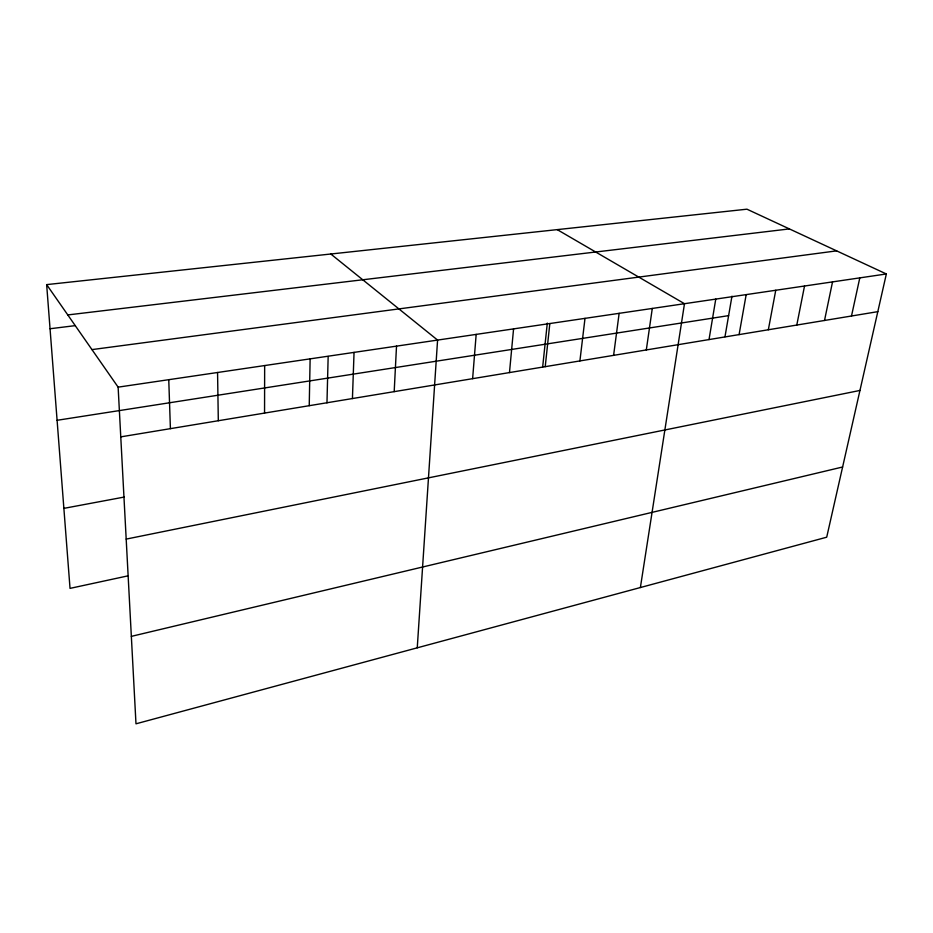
<?xml version="1.0" encoding="UTF-8"?>
<svg xmlns="http://www.w3.org/2000/svg" width="933" height="933" viewBox="0 0 933 933"><rect width="100%" height="100%" fill="white"/><g stroke="black" fill="none" stroke-linecap="round" stroke-linejoin="round"><path stroke-width="1.4" d="M264.552 413.086L264.657 365.561M309.231 405.692L310.129 358.867M326.97 402.858L328.159 356.511M352.429 398.554L354.05 352.394M394.192 391.638L396.513 346.131M417.249 647.829L437.577 340.079L330.807 254.009M472.623 378.67L476.168 334.399M509.476 372.582L513.57 328.882M542.656 367.031L547.309 323.098M545.222 366.669L549.829 323.541M579.906 360.931L585.003 318.363M613.599 355.356L619.139 313.336M646.312 349.945L652.284 308.45M640.388 587.533L684.484 303.703L557.223 229.623M709.022 339.577L715.763 299.096M724.988 336.731L731.962 296.181M739.088 334.609L746.178 294.618M768.337 329.769L775.755 290.256M796.794 325.057L804.526 286.011M824.515 320.474L832.528 281.894M851.502 316.007L859.794 277.871M886.35 273.964L826.708 537.198L135.985 723.81L118.129 387.148L46.65 284.612L746.948 209.19L886.35 273.964L118.129 387.148M131.343 636.364L842.616 467.001M127.646 575.929L70.033 588.373L46.65 284.612M126.188 539.099L859.958 390.449M63.876 508.368L124.182 497.067M120.765 436.866L877.813 311.657M57.1 420.293L728.615 315.634M91.959 349.607L836.644 250.86M50.044 328.743L75.386 325.617M67.794 314.934L789.388 228.912M168.756 379.696L170.412 428.655M217.564 372.5L218.31 420.736"/></g></svg>
